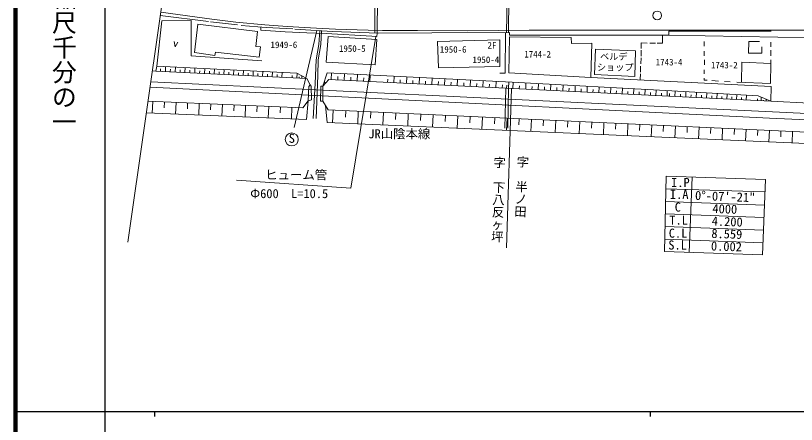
# Model space of a CAD drawing. Units: millimetres, scale not verified. Extents: x 40000 to 680000, y 20000 to 380000.
# Drawn here: x 40000 to 197519, y 202409 to 284904 of the extents above; entities that cross this region are included whole.
import ezdxf
from ezdxf.enums import TextEntityAlignment as Align

# ---------------------------------------------------------------- set-up
doc = ezdxf.new("R2010")
doc.units = ezdxf.units.MM
doc.header["$LTSCALE"] = 1000
for name, color, linetype, lineweight in [('M-BGD', 7, 'Continuous', 13), ('M-TTL', 2, 'Continuous', 140), ('M-TTL-BAND', 7, 'Continuous', 25)]:
    doc.layers.add(name, color=color, linetype=linetype, lineweight=lineweight)
doc.styles.add('@ＭＳ ゴシック', font='')
doc.styles.add('ＭＳ ゴシック', font='')
doc.styles.get('@ＭＳ ゴシック').set_extended_font_data('@MS Gothic')
doc.styles.get('ＭＳ ゴシック').set_extended_font_data('MS Gothic')

msp = doc.modelspace()

# ---------------------------------------------------------------- linework, layer by layer
at = {"layer": 'M-BGD'}
for p, q in [((139220, 291543), (139059, 281511)), ((139464, 281513), (139539, 291542)), ((112973, 281386), (113042, 290858)), ((112456, 281404), (112444, 289589)), ((62653, 239164), (69598, 287553)), ((69292, 285613), (79567, 284197)), ((69497, 283875), (68475, 274708)), ((69159, 284899), (78930, 283741)), ((69497, 283875), (75440, 283911)), ((75440, 283911), (75396, 276799)), ((79301, 283637), (84750, 283043)), ((79567, 284197), (84428, 283613)), ((84428, 283613), (90288, 283039)), ((76083, 277443), (76734, 283179)), ((76734, 283179), (88813, 281709)), ((85493, 282939), (90541, 282479)), ((89490, 282575), (89468, 281981)), ((89468, 281981), (94393, 281645)), ((90288, 283039), (94792, 282692)), ((90541, 282479), (95946, 282211)), ((94792, 282692), (100672, 282395)), ((96318, 282197), (103920, 281707)), ((100672, 282395), (104543, 282178)), ((104543, 282178), (111156, 281970)), ((111156, 281970), (114026, 281900)), ((131103, 281861), (143606, 281980)), ((143606, 281980), (154584, 281999)), ((154584, 281999), (174785, 281959)), ((174785, 281959), (202370, 281981)), ((88813, 281709), (88447, 278690)), ((94393, 281645), (98780, 281444)), ((100764, 281910), (96230, 262329)), ((98780, 281444), (102678, 281288)), ((101178, 279071), (101381, 281870)), ((101554, 279088), (101722, 281848)), ((102656, 275531), (103039, 280721)), ((102678, 281288), (111855, 280769)), ((103039, 280721), (112899, 280107)), ((103920, 281707), (113142, 281380)), ((107638, 250085), (112690, 280719)), ((111855, 280769), (112865, 280709)), ((112865, 280709), (112973, 281386)), ((113142, 281380), (123981, 281439)), ((114026, 281900), (121055, 281871)), ((121055, 281871), (131103, 281861)), ((123981, 281439), (139632, 281514)), ((138845, 281510), (138786, 273299)), ((139475, 273345), (139624, 280594)), ((152115, 280481), (139624, 280594)), ((139632, 281514), (139632, 280967)), ((139632, 280967), (171804, 280967)), ((152159, 279301), (152115, 280481)), ((170510, 279334), (170524, 280967)), ((171804, 280967), (171804, 281789)), ((171804, 281789), (192409, 281789)), ((171804, 280967), (206650, 280344)), ((71996, 279673), (72201, 278591)), ((72201, 278591), (72735, 279548)), ((100613, 275982), (101178, 279071)), ((101030, 275989), (101554, 279088)), ((112899, 280107), (112525, 274987)), ((125086, 279655), (137704, 280019)), ((125320, 274391), (125086, 279655)), ((137704, 280019), (137704, 274614)), ((156258, 279347), (152159, 279301)), ((156258, 279347), (156016, 272424)), ((166227, 278258), (166221, 279393)), ((166221, 279393), (167428, 279367)), ((167923, 279347), (169098, 279347)), ((169455, 279341), (170510, 279334)), ((178929, 279678), (178929, 278757)), ((187944, 279657), (187884, 277311)), ((187944, 279657), (190097, 279702)), ((192368, 278583), (192368, 279525)), ((80161, 276849), (76083, 277443)), ((80300, 277542), (80161, 276849)), ((89110, 276522), (80300, 277542)), ((88447, 278690), (89397, 278591)), ((89397, 278591), (89110, 276522)), ((156810, 273010), (156975, 278099)), ((156975, 278099), (165066, 277822)), ((165066, 277822), (164933, 272610)), ((166221, 276694), (166221, 277915)), ((178939, 277739), (178939, 276801)), ((187884, 277311), (190527, 277311)), ((190527, 277311), (190557, 278573)), ((192363, 276799), (192363, 277908)), ((75396, 276799), (89665, 275804)), ((100420, 271201), (100613, 275982)), ((100973, 272787), (101030, 275989)), ((166161, 275140), (166181, 276368)), ((178953, 275979), (178953, 274945)), ((192356, 275256), (192356, 275972)), ((68475, 274708), (68265, 273725)), ((68475, 274708), (96765, 273282)), ((69232, 273677), (69256, 274172)), ((69232, 273677), (69256, 274172)), ((69232, 273677), (69256, 274172)), ((70221, 273628), (70270, 274617)), ((70221, 273628), (70270, 274617)), ((70221, 273628), (70270, 274617)), ((72196, 273530), (72245, 274518)), ((72196, 273530), (72245, 274518)), ((72196, 273530), (72245, 274518)), ((74168, 273432), (74217, 274418)), ((74168, 273432), (74217, 274418)), ((74168, 273432), (74217, 274418)), ((76138, 273334), (76187, 274319)), ((76138, 273334), (76187, 274319)), ((76138, 273334), (76187, 274319)), ((78104, 273237), (78153, 274220)), ((78104, 273237), (78153, 274220)), ((78104, 273237), (78153, 274220)), ((80068, 273139), (80117, 274121)), ((80068, 273139), (80117, 274121)), ((80068, 273139), (80117, 274121)), ((112525, 274987), (102656, 275531)), ((137704, 274614), (125320, 274391)), ((166102, 273507), (166082, 274685)), ((186429, 271461), (186520, 275479)), ((186520, 275479), (192356, 275256)), ((192282, 271188), (192356, 275256)), ((68265, 273725), (67597, 273773)), ((68265, 273725), (98726, 272213)), ((71208, 273579), (71233, 274073)), ((71208, 273579), (71233, 274073)), ((71208, 273579), (71233, 274073)), ((73182, 273481), (73207, 273974)), ((73182, 273481), (73207, 273974)), ((73182, 273481), (73207, 273974)), ((75153, 273383), (75177, 273876)), ((75153, 273383), (75177, 273876)), ((75153, 273383), (75177, 273876)), ((77121, 273285), (77145, 273777)), ((77121, 273285), (77145, 273777)), ((77121, 273285), (77145, 273777)), ((79086, 273188), (79110, 273679)), ((79086, 273188), (79110, 273679)), ((79086, 273188), (79110, 273679)), ((81048, 273091), (81072, 273581)), ((81048, 273091), (81072, 273581)), ((81048, 273091), (81072, 273581)), ((82028, 273042), (82077, 274022)), ((82028, 273042), (82077, 274022)), ((82028, 273042), (82077, 274022)), ((83007, 272993), (83032, 273483)), ((83007, 272993), (83032, 273483)), ((83007, 272993), (83032, 273483)), ((83986, 272945), (84035, 273924)), ((83986, 272945), (84035, 273924)), ((83986, 272945), (84035, 273924)), ((84964, 272896), (84988, 273385)), ((84964, 272896), (84988, 273385)), ((84964, 272896), (84988, 273385)), ((85941, 272848), (85990, 273825)), ((85941, 272848), (85990, 273825)), ((85941, 272848), (85990, 273825)), ((86917, 272799), (86941, 273287)), ((86917, 272799), (86941, 273287)), ((86917, 272799), (86941, 273287)), ((87893, 272751), (87942, 273727)), ((87893, 272751), (87942, 273727)), ((87893, 272751), (87942, 273727)), ((88868, 272702), (88892, 273190)), ((88868, 272702), (88892, 273190)), ((88868, 272702), (88892, 273190)), ((89842, 272654), (89891, 273629)), ((89842, 272654), (89891, 273629)), ((89842, 272654), (89891, 273629)), ((90815, 272606), (90839, 273092)), ((90815, 272606), (90839, 273092)), ((90815, 272606), (90839, 273092)), ((91788, 272557), (91837, 273530)), ((91788, 272557), (91837, 273530)), ((91788, 272557), (91837, 273530)), ((92760, 272509), (92784, 272995)), ((92760, 272509), (92784, 272995)), ((92760, 272509), (92784, 272995)), ((93732, 272461), (93780, 273433)), ((93732, 272461), (93780, 273433)), ((93732, 272461), (93780, 273433)), ((95764, 272360), (95788, 272842)), ((96728, 272312), (96776, 273276)), ((96765, 273282), (98726, 272213)), ((97227, 272287), (97239, 272528)), ((97727, 272263), (97751, 272745)), ((100616, 264145), (100973, 272787)), ((102881, 273374), (101975, 270671)), ((114886, 272720), (102881, 273374)), ((103689, 271999), (103755, 273326)), ((105003, 271934), (105036, 272591)), ((106317, 271869), (106382, 273183)), ((108919, 271741), (108983, 273041)), ((111495, 271613), (111559, 272901)), ((140189, 271495), (114886, 272720)), ((116304, 271375), (116367, 272649)), ((118856, 271249), (118919, 272525)), ((138786, 273299), (137667, 273289)), ((156016, 272424), (139475, 273345)), ((164933, 272610), (156810, 273010)), ((166033, 272022), (166052, 273150)), ((178935, 273932), (178935, 273174)), ((100577, 269924), (67276, 271572)), ((98726, 272213), (99416, 270966)), ((99154, 270577), (99416, 270966)), ((99416, 270966), (99639, 270698)), ((100036, 264167), (100420, 271201)), ((101975, 270671), (103223, 272022)), ((102205, 270920), (102067, 271048)), ((102544, 271288), (102268, 271543)), ((103223, 272022), (192396, 267612)), ((107618, 271805), (107650, 272455)), ((110207, 271677), (110239, 272321)), ((115031, 271438), (115062, 272075)), ((117580, 271312), (117611, 271950)), ((120134, 271186), (120166, 271825)), ((121413, 271123), (121476, 272401)), ((122694, 271059), (122725, 271700)), ((123975, 270996), (124038, 272277)), ((125259, 270932), (125290, 271574)), ((126543, 270869), (126606, 272153)), ((127829, 270805), (127861, 271449)), ((129115, 270742), (129179, 272028)), ((130405, 270678), (130436, 271323)), ((131694, 270614), (131757, 271903)), ((132986, 270550), (133018, 271196)), ((134277, 270486), (134341, 271778)), ((135572, 270422), (135604, 271070)), ((136866, 270358), (136930, 271653)), ((138164, 270294), (138196, 270943)), ((139461, 270230), (139525, 271527)), ((172363, 269713), (140189, 271495)), ((140342, 270187), (140406, 271483)), ((142905, 270060), (142969, 271341)), ((145438, 269935), (145501, 271201)), ((147941, 269811), (148003, 271062)), ((156016, 272424), (192411, 270597)), ((178908, 272306), (178908, 271848)), ((178908, 271848), (179533, 271848)), ((180466, 271787), (181823, 271694)), ((183016, 271617), (184192, 271523)), ((185481, 271505), (192282, 271188)), ((100416, 268768), (67086, 270462)), ((99030, 267714), (99154, 270577)), ((99639, 270698), (99668, 267907)), ((139391, 268066), (100577, 269924)), ((101553, 270662), (101500, 267672)), ((101975, 270671), (101553, 270662)), ((101989, 267672), (101975, 270671)), ((138722, 262163), (138932, 270256)), ((139046, 270251), (139078, 270899)), ((140024, 270202), (139047, 238065)), ((139323, 262192), (139461, 270230)), ((141624, 270123), (141655, 270764)), ((144172, 269997), (144203, 270630)), ((146690, 269873), (146721, 270498)), ((149179, 269750), (149209, 270368)), ((150416, 269688), (150477, 270925)), ((151638, 269628), (151668, 270239)), ((152861, 269567), (152921, 270790)), ((154069, 269508), (154099, 270112)), ((155277, 269448), (155337, 270656)), ((156472, 269389), (156501, 269986)), ((157666, 269330), (157725, 270524)), ((158846, 269271), (158875, 269862)), ((160026, 269213), (160085, 270393)), ((161193, 269155), (161222, 269739)), ((162359, 269098), (162417, 270264)), ((163512, 269041), (163541, 269617)), ((164665, 268984), (164722, 270136)), ((165804, 268927), (165833, 269497)), ((166944, 268871), (167000, 270010)), ((168070, 268815), (168098, 269378)), ((169196, 268760), (169252, 269886)), ((171422, 268649), (171477, 269762)), ((189783, 268696), (172363, 269713)), ((173027, 268570), (173082, 269671)), ((173027, 268570), (173082, 269671)), ((175191, 268463), (175245, 269545)), ((175191, 268463), (175245, 269545)), ((177317, 268358), (177370, 269421)), ((177317, 268358), (177370, 269421)), ((192411, 270597), (192396, 267612)), ((99668, 267907), (99030, 267714)), ((192082, 264239), (100416, 268768)), ((211178, 264608), (139391, 268066)), ((170309, 268705), (170336, 269261)), ((171926, 268625), (171953, 269175)), ((171926, 268625), (171953, 269175)), ((174109, 268517), (174136, 269058)), ((174109, 268517), (174136, 269058)), ((176254, 268410), (176281, 268942)), ((176254, 268410), (176281, 268942)), ((178362, 268306), (178388, 268828)), ((178362, 268306), (178388, 268828)), ((179406, 268255), (179458, 269299)), ((179406, 268255), (179458, 269299)), ((180432, 268204), (180458, 268717)), ((180432, 268204), (180458, 268717)), ((181458, 268153), (181509, 269179)), ((181458, 268153), (181509, 269179)), ((182467, 268103), (182492, 268607)), ((182467, 268103), (182492, 268607)), ((183475, 268053), (183525, 269062)), ((183475, 268053), (183525, 269062)), ((184465, 268004), (184490, 268500)), ((184465, 268004), (184490, 268500)), ((185456, 267955), (185505, 268946)), ((185456, 267955), (185505, 268946)), ((186429, 267907), (186453, 268394)), ((186429, 267907), (186453, 268394)), ((187402, 267859), (187450, 268832)), ((187402, 267859), (187450, 268832)), ((189683, 267746), (189701, 268104)), ((192396, 267612), (189783, 268696)), ((190399, 267711), (190434, 268426)), ((190898, 267686), (190907, 267865)), ((191397, 267662), (191415, 268019)), ((97931, 266288), (66667, 267617)), ((67666, 267575), (67566, 265227)), ((70013, 267475), (69963, 266301)), ((72360, 267375), (72261, 265031)), ((74705, 267276), (74655, 266103)), ((77049, 267176), (76950, 264835)), ((79390, 267076), (79341, 265906)), ((81732, 266977), (81632, 264639)), ((84070, 266877), (84020, 265708)), ((86408, 266778), (86309, 264443)), ((88743, 266679), (88694, 265511)), ((91079, 266580), (90979, 264247)), ((93411, 266480), (93361, 265314)), ((95743, 266381), (95644, 264052)), ((99030, 267714), (97931, 266288)), ((98711, 263924), (99030, 267714)), ((101500, 267672), (101989, 267672)), ((101989, 267672), (103050, 265862)), ((102506, 266789), (102854, 263322)), ((192396, 267612), (200098, 267249)), ((66387, 265277), (98711, 263924)), ((103050, 265862), (285792, 257412)), ((104049, 265816), (103931, 263275)), ((106589, 265698), (106531, 264428)), ((109130, 265581), (109013, 263052)), ((111659, 265464), (111601, 264199)), ((114188, 265347), (114072, 262829)), ((116706, 265230), (116648, 263972)), ((119224, 265114), (119108, 262608)), ((121730, 264998), (121672, 263745)), ((124236, 264882), (124121, 262387)), ((126731, 264767), (126673, 263519)), ((129226, 264651), (129111, 262168)), ((102854, 263322), (252111, 256760)), ((131709, 264537), (131652, 263295)), ((134193, 264422), (134079, 261950)), ((136665, 264307), (136608, 263071)), ((139138, 264193), (139024, 261732)), ((141599, 264079), (141542, 262849)), ((144060, 263966), (143946, 261516)), ((146509, 263852), (146453, 262627)), ((148959, 263739), (148846, 261300)), ((151398, 263626), (151342, 262407)), ((153837, 263513), (153724, 261086)), ((156264, 263401), (156208, 262187)), ((158692, 263289), (158580, 260872)), ((161109, 263177), (161053, 261969)), ((163525, 263065), (163414, 260660)), ((252753, 261167), (192082, 264239)), ((165931, 262954), (165875, 261751)), ((168336, 262843), (168226, 260448)), ((170731, 262732), (170676, 261535)), ((173126, 262622), (173016, 260238)), ((175510, 262511), (175455, 261319)), ((177894, 262401), (177784, 260028)), ((180267, 262291), (180212, 261105)), ((182640, 262182), (182530, 259819)), ((185002, 262072), (184947, 260891)), ((187364, 261963), (187255, 259612)), ((189716, 261854), (189661, 260679)), ((192067, 261746), (191959, 259405)), ((194408, 261637), (194354, 260467)), ((196749, 261529), (196641, 259199)), ((170920, 237276), (171254, 252511)), ((171254, 252511), (191278, 251821)), ((175872, 237114), (176460, 252332)), ((84577, 251719), (107638, 250085)), ((191278, 251821), (190676, 236630)), ((171198, 249951), (191180, 249369)), ((171142, 247411), (191073, 246645)), ((171086, 244876), (190973, 244136)), ((171031, 242353), (190874, 241617)), ((170975, 239817), (190772, 239056)), ((190676, 236630), (170920, 237276))]:
    msp.add_line(p, q, dxfattribs=at)
for centre, radius in [((169441, 284937), 897), ((95708, 259915), 1313)]:
    msp.add_circle(centre, radius, dxfattribs=at)
at = {"layer": 'M-TTL'}
msp.add_line((40000, 380000), (40000, 20000), dxfattribs=at)
at = {"layer": 'M-TTL-BAND'}
for p, q in [((58000, 370000), (58000, 20000)), ((40000, 205000), (579000, 205000)), ((68000, 205000), (68000, 204000)), ((168000, 205000), (168000, 204000))]:
    msp.add_line(p, q, dxfattribs=at)

# ---------------------------------------------------------------- texts
at = {"layer": 'M-BGD', "style": 'ＭＳ ゴシック'}
for s, height, p in [('1949-6', 1320, (91430, 277958)), ('1950-5', 1320, (105227, 277198)), ('2F', 1320, (135201, 277854)), ('1950-6', 1320, (125587, 277020)), ('1744-2', 1320, (142624, 276054)), ('ベルデ', 1320, (157903, 275578)), ('1950-4', 1320, (132179, 274951)), ('1743-4', 1320, (169138, 274452)), ('ショップ', 1320, (157280, 273418)), ('1743-2', 1320, (180289, 273862)), ('JR山陰本線', 1833, (111166, 259594)), ('S', 1833, (95101, 258674)), ('ヒューム管', 1833, (90360, 251309)), ('I.P', 1833, (172252, 249760)), ('Φ600\u3000L=10.5', 1833, (87334, 247526)), ('I.A', 1833, (172010, 247378)), ('C', 1833, (172974, 244806)), ('T.L', 1833, (171886, 242175)), ('C.L', 1833, (171777, 239534)), ('S.L', 1833, (171681, 237141))]:
    msp.add_text(s, height=height, dxfattribs=at).set_placement(p, align=Align.BOTTOM_LEFT)
at = {"layer": 'M-BGD'}
for s, rotation, style, p in [('字\u3000下八反ヶ坪', 268.264, '@ＭＳ ゴシック', (136190, 256570)), ('字\u3000半ノ田', 267.237, '@ＭＳ ゴシック', (140901, 256704)), ('0°-07\'-21"', 357.8, 'ＭＳ ゴシック', (177025, 247171)), ('4000', 357.869, 'ＭＳ ゴシック', (180541, 244525)), ('4.200', 357.874, 'ＭＳ ゴシック', (180403, 241996)), ('8.559', 357.797, 'ＭＳ ゴシック', (180318, 239510)), ('0.002', 358.127, 'ＭＳ ゴシック', (180248, 236971))]:
    msp.add_text(s, height=1833, rotation=rotation, dxfattribs=dict(at, style=style)).set_placement(p, align=Align.BOTTOM_LEFT)
at = {"layer": 'M-TTL-BAND', "style": '@ＭＳ ゴシック'}
msp.add_text('縮尺千分の一', height=3666, rotation=270, dxfattribs=at).set_placement((49777, 261030), align=Align.MIDDLE_RIGHT)

doc.saveas('drawing.dxf')
